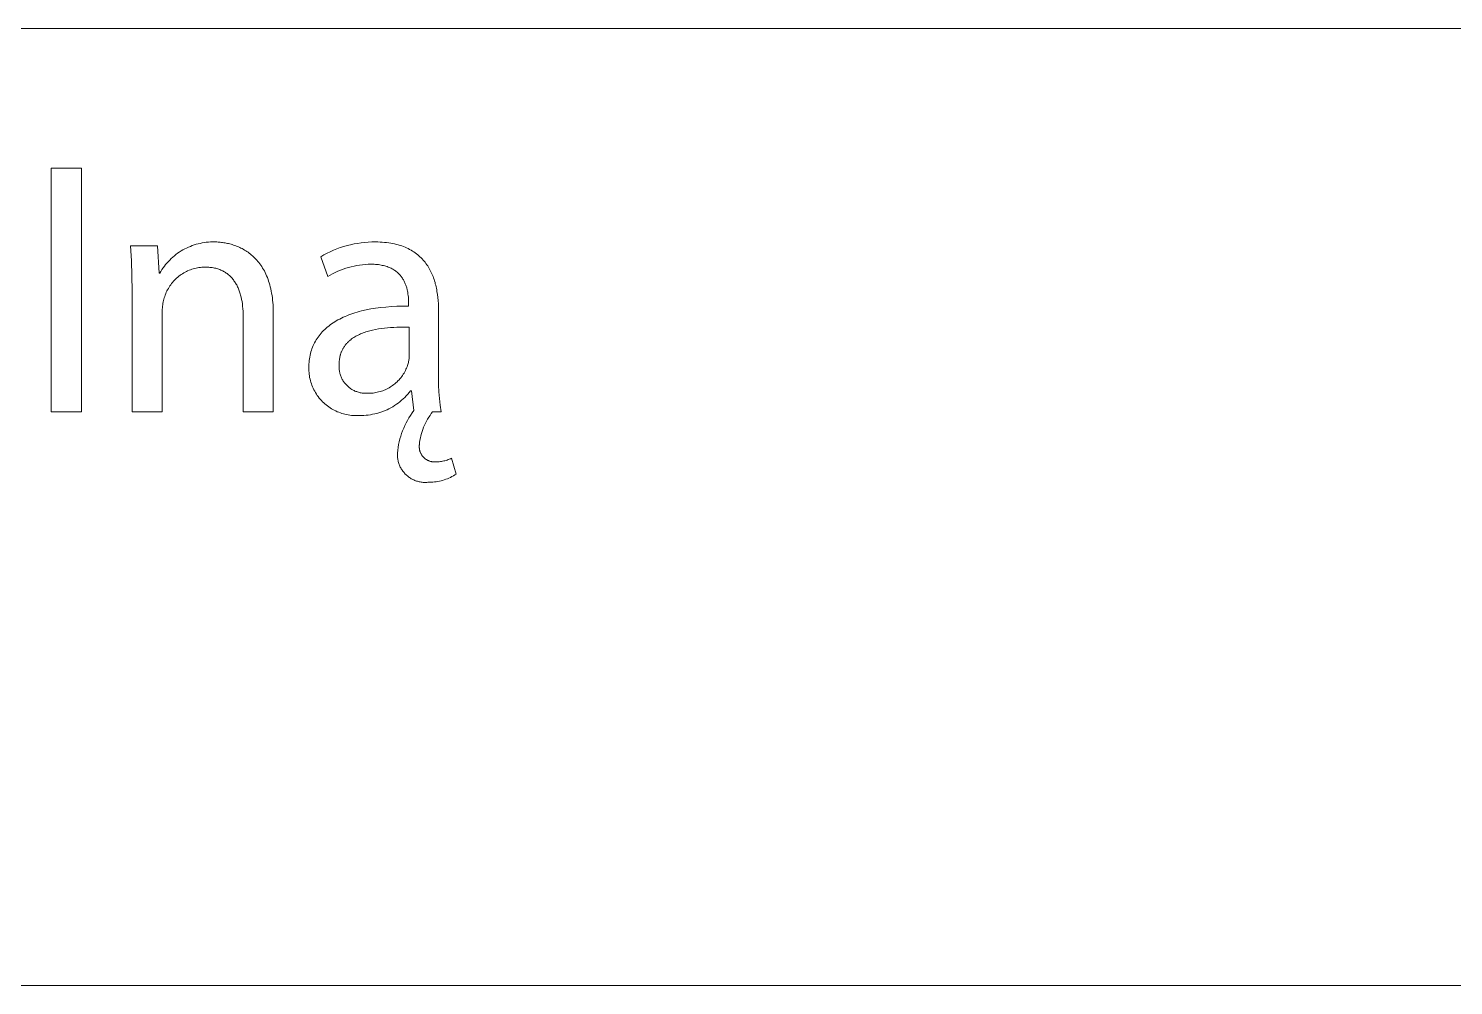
# Model space of a CAD drawing. Header units: millimetres. Extents: x 2840 to 6121, y 744 to 3036.
# Drawn here: x 5847.9 to 5984.4, y 744.1 to 835.7 of the extents above; entities that cross this region are included whole.
import ezdxf

# ---------------------------------------------------------------- set-up
doc = ezdxf.new("R2010")
doc.units = ezdxf.units.MM
doc.header["$MEASUREMENT"] = 0
doc.layers.add('Domyślny', color=7, linetype='Continuous', true_color=0x000000)

msp = doc.modelspace()

# ---------------------------------------------------------------- linework, layer by layer
at = {"layer": 'Domyślny', "color": 18, "lineweight": 15, "true_color": 0x000000}
for p, q in [((4881, 835.74), (6117.84, 835.74)), ((5850.08, 822.35), (5852.97, 822.35)), ((5850.08, 799.03), (5850.08, 822.35)), ((5852.97, 822.35), (5852.97, 799.03)), ((5863.77, 815.01), (5863.96, 815.07)), ((5863.96, 815.07), (5864.15, 815.12)), ((5864.15, 815.12), (5864.35, 815.16)), ((5864.35, 815.16), (5864.54, 815.2)), ((5864.54, 815.2), (5864.74, 815.23)), ((5864.74, 815.23), (5864.93, 815.26)), ((5864.93, 815.26), (5865.13, 815.28)), ((5865.13, 815.28), (5865.33, 815.29)), ((5865.33, 815.29), (5865.53, 815.29)), ((5865.53, 815.29), (5865.73, 815.29)), ((5865.73, 815.29), (5865.83, 815.29)), ((5865.83, 815.29), (5865.94, 815.29)), ((5865.94, 815.29), (5866.05, 815.28)), ((5866.05, 815.28), (5866.15, 815.27)), ((5866.15, 815.27), (5866.26, 815.27)), ((5866.26, 815.27), (5866.38, 815.25)), ((5866.38, 815.25), (5866.49, 815.24)), ((5866.49, 815.24), (5866.6, 815.22)), ((5866.6, 815.22), (5866.72, 815.2)), ((5866.72, 815.2), (5866.83, 815.18)), ((5866.83, 815.18), (5866.95, 815.16)), ((5866.95, 815.16), (5867.07, 815.13)), ((5867.07, 815.13), (5867.18, 815.1)), ((5867.18, 815.1), (5867.3, 815.07)), ((5867.3, 815.07), (5867.42, 815.04)), ((5878.75, 815.03), (5879.09, 815.1)), ((5879.09, 815.1), (5879.42, 815.16)), ((5879.42, 815.16), (5879.76, 815.21)), ((5879.76, 815.21), (5880.1, 815.25)), ((5880.1, 815.25), (5880.44, 815.27)), ((5880.44, 815.27), (5880.79, 815.29)), ((5880.79, 815.29), (5881.13, 815.29)), ((5881.13, 815.29), (5881.35, 815.29)), ((5881.35, 815.29), (5881.57, 815.28)), ((5881.57, 815.28), (5881.79, 815.27)), ((5881.79, 815.27), (5882, 815.25)), ((5882, 815.25), (5882.2, 815.23)), ((5882.2, 815.23), (5882.4, 815.2)), ((5882.4, 815.2), (5882.6, 815.17)), ((5882.6, 815.17), (5882.78, 815.14)), ((5882.78, 815.14), (5882.97, 815.1)), ((5882.97, 815.1), (5883.15, 815.06)), ((5883.15, 815.06), (5883.32, 815.01)), ((5857.76, 813.49), (5857.68, 814.93)), ((5857.68, 814.93), (5860.24, 814.93)), ((5860.24, 814.93), (5860.41, 812.3)), ((5861.42, 813.56), (5861.57, 813.7)), ((5861.57, 813.7), (5861.71, 813.84)), ((5861.71, 813.84), (5861.87, 813.96)), ((5861.87, 813.96), (5862.02, 814.09)), ((5862.02, 814.09), (5862.18, 814.21)), ((5862.18, 814.21), (5862.34, 814.32)), ((5862.34, 814.32), (5862.51, 814.43)), ((5862.51, 814.43), (5862.68, 814.53)), ((5862.68, 814.53), (5862.86, 814.62)), ((5862.86, 814.62), (5863.03, 814.71)), ((5863.03, 814.71), (5863.21, 814.79)), ((5863.21, 814.79), (5863.4, 814.87)), ((5863.4, 814.87), (5863.58, 814.94)), ((5863.58, 814.94), (5863.77, 815.01)), ((5867.42, 815.04), (5867.54, 815)), ((5867.54, 815), (5867.65, 814.96)), ((5867.65, 814.96), (5867.77, 814.92)), ((5867.77, 814.92), (5867.89, 814.87)), ((5867.89, 814.87), (5868.01, 814.82)), ((5868.01, 814.82), (5868.13, 814.77)), ((5868.13, 814.77), (5868.24, 814.71)), ((5868.24, 814.71), (5868.36, 814.65)), ((5868.36, 814.65), (5868.47, 814.59)), ((5868.47, 814.59), (5868.59, 814.52)), ((5868.59, 814.52), (5868.7, 814.45)), ((5868.7, 814.45), (5868.82, 814.38)), ((5868.82, 814.38), (5868.93, 814.3)), ((5868.93, 814.3), (5869.04, 814.22)), ((5869.04, 814.22), (5869.15, 814.13)), ((5869.15, 814.13), (5869.26, 814.04)), ((5869.26, 814.04), (5869.36, 813.95)), ((5869.36, 813.95), (5869.47, 813.85)), ((5869.47, 813.85), (5869.57, 813.75)), ((5869.57, 813.75), (5869.67, 813.65)), ((5875.91, 813.88), (5876.2, 814.05)), ((5876.56, 811.97), (5875.91, 813.88)), ((5876.2, 814.05), (5876.51, 814.21)), ((5876.51, 814.21), (5876.81, 814.36)), ((5876.81, 814.36), (5877.13, 814.5)), ((5877.13, 814.5), (5877.44, 814.63)), ((5877.44, 814.63), (5877.76, 814.75)), ((5877.76, 814.75), (5878.09, 814.85)), ((5878.09, 814.85), (5878.42, 814.95)), ((5878.42, 814.95), (5878.75, 815.03)), ((5883.32, 815.01), (5883.49, 814.96)), ((5883.49, 814.96), (5883.66, 814.91)), ((5883.66, 814.91), (5883.82, 814.85)), ((5883.82, 814.85), (5883.97, 814.78)), ((5883.97, 814.78), (5884.12, 814.72)), ((5884.12, 814.72), (5884.27, 814.65)), ((5884.27, 814.65), (5884.41, 814.58)), ((5884.41, 814.58), (5884.55, 814.5)), ((5884.55, 814.5), (5884.68, 814.42)), ((5884.68, 814.42), (5884.81, 814.34)), ((5884.81, 814.34), (5884.94, 814.25)), ((5884.94, 814.25), (5885.06, 814.16)), ((5885.06, 814.16), (5885.18, 814.07)), ((5885.18, 814.07), (5885.29, 813.97)), ((5885.29, 813.97), (5885.4, 813.87)), ((5885.4, 813.87), (5885.5, 813.77)), ((5885.5, 813.77), (5885.61, 813.67)), ((5857.8, 812.05), (5857.76, 813.49)), ((5860.47, 812.3), (5860.57, 812.47)), ((5860.57, 812.47), (5860.68, 812.64)), ((5860.68, 812.64), (5860.79, 812.8)), ((5860.79, 812.8), (5860.91, 812.96)), ((5860.91, 812.96), (5861.03, 813.12)), ((5861.03, 813.12), (5861.15, 813.27)), ((5861.15, 813.27), (5861.29, 813.42)), ((5861.29, 813.42), (5861.42, 813.56)), ((5862.77, 812.33), (5862.65, 812.25)), ((5862.89, 812.4), (5862.77, 812.33)), ((5863.02, 812.46), (5862.89, 812.4)), ((5863.14, 812.52), (5863.02, 812.46)), ((5863.27, 812.58), (5863.14, 812.52)), ((5863.41, 812.63), (5863.27, 812.58)), ((5863.54, 812.68), (5863.41, 812.63)), ((5863.67, 812.72), (5863.54, 812.68)), ((5863.81, 812.76), (5863.67, 812.72)), ((5863.95, 812.79), (5863.81, 812.76)), ((5864.09, 812.82), (5863.95, 812.79)), ((5864.22, 812.84), (5864.09, 812.82)), ((5864.36, 812.86), (5864.22, 812.84)), ((5864.51, 812.87), (5864.36, 812.86)), ((5864.65, 812.88), (5864.51, 812.87)), ((5864.79, 812.89), (5864.65, 812.88)), ((5864.91, 812.89), (5864.79, 812.89)), ((5865.04, 812.88), (5864.91, 812.89)), ((5865.16, 812.87), (5865.04, 812.88)), ((5865.28, 812.86), (5865.16, 812.87)), ((5865.39, 812.85), (5865.28, 812.86)), ((5865.5, 812.83), (5865.39, 812.85)), ((5865.62, 812.81), (5865.5, 812.83)), ((5865.72, 812.79), (5865.62, 812.81)), ((5865.83, 812.77), (5865.72, 812.79)), ((5865.93, 812.74), (5865.83, 812.77)), ((5866.03, 812.71), (5865.93, 812.74)), ((5866.13, 812.67), (5866.03, 812.71)), ((5866.23, 812.64), (5866.13, 812.67)), ((5866.32, 812.6), (5866.23, 812.64)), ((5866.42, 812.56), (5866.32, 812.6)), ((5866.5, 812.51), (5866.42, 812.56)), ((5866.59, 812.47), (5866.5, 812.51)), ((5866.68, 812.42), (5866.59, 812.47)), ((5866.76, 812.37), (5866.68, 812.42)), ((5866.84, 812.31), (5866.76, 812.37)), ((5869.67, 813.65), (5869.77, 813.54)), ((5869.77, 813.54), (5869.87, 813.43)), ((5869.87, 813.43), (5869.96, 813.31)), ((5869.96, 813.31), (5870.06, 813.19)), ((5870.06, 813.19), (5870.15, 813.06)), ((5870.15, 813.06), (5870.24, 812.93)), ((5870.24, 812.93), (5870.32, 812.79)), ((5870.32, 812.79), (5870.41, 812.65)), ((5870.41, 812.65), (5870.49, 812.51)), ((5870.49, 812.51), (5870.56, 812.36)), ((5870.56, 812.36), (5870.64, 812.2)), ((5877.28, 812.36), (5877.03, 812.24)), ((5877.53, 812.48), (5877.28, 812.36)), ((5877.78, 812.58), (5877.53, 812.48)), ((5878.03, 812.68), (5877.78, 812.58)), ((5878.29, 812.77), (5878.03, 812.68)), ((5878.55, 812.85), (5878.29, 812.77)), ((5878.81, 812.92), (5878.55, 812.85)), ((5879.08, 812.98), (5878.81, 812.92)), ((5879.35, 813.03), (5879.08, 812.98)), ((5879.62, 813.08), (5879.35, 813.03)), ((5879.89, 813.11), (5879.62, 813.08)), ((5880.16, 813.14), (5879.89, 813.11)), ((5880.43, 813.15), (5880.16, 813.14)), ((5880.7, 813.16), (5880.43, 813.15)), ((5880.85, 813.16), (5880.7, 813.16)), ((5881, 813.15), (5880.85, 813.16)), ((5881.14, 813.14), (5881, 813.15)), ((5881.28, 813.13), (5881.14, 813.14)), ((5881.41, 813.12), (5881.28, 813.13)), ((5881.54, 813.1), (5881.41, 813.12)), ((5881.67, 813.08), (5881.54, 813.1)), ((5881.79, 813.05), (5881.67, 813.08)), ((5881.91, 813.03), (5881.79, 813.05)), ((5882.02, 813), (5881.91, 813.03)), ((5882.13, 812.96), (5882.02, 813)), ((5882.24, 812.93), (5882.13, 812.96)), ((5882.34, 812.89), (5882.24, 812.93)), ((5882.44, 812.85), (5882.34, 812.89)), ((5882.54, 812.81), (5882.44, 812.85)), ((5882.63, 812.77), (5882.54, 812.81)), ((5882.73, 812.72), (5882.63, 812.77)), ((5882.81, 812.67), (5882.73, 812.72)), ((5882.9, 812.62), (5882.81, 812.67)), ((5882.98, 812.57), (5882.9, 812.62)), ((5883.05, 812.51), (5882.98, 812.57)), ((5883.13, 812.46), (5883.05, 812.51)), ((5883.2, 812.4), (5883.13, 812.46)), ((5883.27, 812.34), (5883.2, 812.4)), ((5883.34, 812.28), (5883.27, 812.34)), ((5885.61, 813.67), (5885.7, 813.56)), ((5885.7, 813.56), (5885.8, 813.45)), ((5885.8, 813.45), (5885.89, 813.34)), ((5885.89, 813.34), (5885.97, 813.23)), ((5885.97, 813.23), (5886.06, 813.11)), ((5886.06, 813.11), (5886.14, 812.99)), ((5886.14, 812.99), (5886.21, 812.87)), ((5886.21, 812.87), (5886.28, 812.75)), ((5886.28, 812.75), (5886.35, 812.62)), ((5886.35, 812.62), (5886.42, 812.5)), ((5886.42, 812.5), (5886.48, 812.37)), ((5886.48, 812.37), (5886.54, 812.24)), ((5857.81, 810.61), (5857.8, 812.05)), ((5860.41, 812.3), (5860.47, 812.3)), ((5861.36, 810.97), (5861.29, 810.84)), ((5861.44, 811.08), (5861.36, 810.97)), ((5861.52, 811.2), (5861.44, 811.08)), ((5861.6, 811.31), (5861.52, 811.2)), ((5861.69, 811.42), (5861.6, 811.31)), ((5861.79, 811.53), (5861.69, 811.42)), ((5861.88, 811.63), (5861.79, 811.53)), ((5861.98, 811.73), (5861.88, 811.63)), ((5862.08, 811.83), (5861.98, 811.73)), ((5862.19, 811.92), (5862.08, 811.83)), ((5862.3, 812.01), (5862.19, 811.92)), ((5862.41, 812.1), (5862.3, 812.01)), ((5862.53, 812.18), (5862.41, 812.1)), ((5862.65, 812.25), (5862.53, 812.18)), ((5866.92, 812.26), (5866.84, 812.31)), ((5866.99, 812.2), (5866.92, 812.26)), ((5867.07, 812.14), (5866.99, 812.2)), ((5867.14, 812.08), (5867.07, 812.14)), ((5867.21, 812.01), (5867.14, 812.08)), ((5867.28, 811.95), (5867.21, 812.01)), ((5867.34, 811.88), (5867.28, 811.95)), ((5867.41, 811.81), (5867.34, 811.88)), ((5867.47, 811.73), (5867.41, 811.81)), ((5867.53, 811.66), (5867.47, 811.73)), ((5867.58, 811.58), (5867.53, 811.66)), ((5867.64, 811.5), (5867.58, 811.58)), ((5867.69, 811.42), (5867.64, 811.5)), ((5867.74, 811.34), (5867.69, 811.42)), ((5867.79, 811.25), (5867.74, 811.34)), ((5867.84, 811.17), (5867.79, 811.25)), ((5867.89, 811.08), (5867.84, 811.17)), ((5867.93, 810.99), (5867.89, 811.08)), ((5867.97, 810.9), (5867.93, 810.99)), ((5870.64, 812.2), (5870.71, 812.04)), ((5870.71, 812.04), (5870.78, 811.88)), ((5870.78, 811.88), (5870.84, 811.71)), ((5870.84, 811.71), (5870.9, 811.54)), ((5870.9, 811.54), (5870.96, 811.36)), ((5870.96, 811.36), (5871.01, 811.17)), ((5871.01, 811.17), (5871.06, 810.98)), ((5871.06, 810.98), (5871.11, 810.79)), ((5876.8, 812.11), (5876.56, 811.97)), ((5877.03, 812.24), (5876.8, 812.11)), ((5883.4, 812.21), (5883.34, 812.28)), ((5883.46, 812.15), (5883.4, 812.21)), ((5883.52, 812.08), (5883.46, 812.15)), ((5883.57, 812.02), (5883.52, 812.08)), ((5883.62, 811.95), (5883.57, 812.02)), ((5883.67, 811.88), (5883.62, 811.95)), ((5883.72, 811.81), (5883.67, 811.88)), ((5883.77, 811.74), (5883.72, 811.81)), ((5883.81, 811.66), (5883.77, 811.74)), ((5883.85, 811.59), (5883.81, 811.66)), ((5883.89, 811.52), (5883.85, 811.59)), ((5883.93, 811.44), (5883.89, 811.52)), ((5883.96, 811.37), (5883.93, 811.44)), ((5883.99, 811.29), (5883.96, 811.37)), ((5884.02, 811.22), (5883.99, 811.29)), ((5884.05, 811.14), (5884.02, 811.22)), ((5884.08, 811.06), (5884.05, 811.14)), ((5884.1, 810.99), (5884.08, 811.06)), ((5884.13, 810.91), (5884.1, 810.99)), ((5886.54, 812.24), (5886.6, 812.11)), ((5886.6, 812.11), (5886.65, 811.97)), ((5886.65, 811.97), (5886.7, 811.84)), ((5886.7, 811.84), (5886.75, 811.7)), ((5886.75, 811.7), (5886.79, 811.56)), ((5886.79, 811.56), (5886.84, 811.42)), ((5886.84, 811.42), (5886.87, 811.28)), ((5886.87, 811.28), (5886.91, 811.14)), ((5886.91, 811.14), (5886.94, 811)), ((5886.94, 811), (5886.98, 810.85)), ((5857.81, 799.02), (5857.81, 810.61)), ((5860.83, 809.67), (5860.8, 809.54)), ((5860.86, 809.81), (5860.83, 809.67)), ((5860.9, 809.94), (5860.86, 809.81)), ((5860.94, 810.07), (5860.9, 809.94)), ((5860.99, 810.21), (5860.94, 810.07)), ((5861.04, 810.34), (5860.99, 810.21)), ((5861.09, 810.47), (5861.04, 810.34)), ((5861.15, 810.6), (5861.09, 810.47)), ((5861.22, 810.72), (5861.15, 810.6)), ((5861.29, 810.84), (5861.22, 810.72)), ((5868.01, 810.8), (5867.97, 810.9)), ((5868.05, 810.71), (5868.01, 810.8)), ((5868.09, 810.61), (5868.05, 810.71)), ((5868.12, 810.52), (5868.09, 810.61)), ((5868.15, 810.42), (5868.12, 810.52)), ((5868.18, 810.32), (5868.15, 810.42)), ((5868.21, 810.21), (5868.18, 810.32)), ((5868.24, 810.11), (5868.21, 810.21)), ((5868.27, 810.01), (5868.24, 810.11)), ((5868.31, 809.79), (5868.27, 810.01)), ((5868.35, 809.58), (5868.31, 809.79)), ((5871.11, 810.79), (5871.15, 810.59)), ((5871.15, 810.59), (5871.19, 810.38)), ((5871.19, 810.38), (5871.23, 810.17)), ((5871.23, 810.17), (5871.26, 809.95)), ((5871.26, 809.95), (5871.28, 809.73)), ((5871.28, 809.73), (5871.3, 809.5)), ((5884.15, 810.83), (5884.13, 810.91)), ((5884.17, 810.76), (5884.15, 810.83)), ((5884.18, 810.68), (5884.17, 810.76)), ((5884.2, 810.6), (5884.18, 810.68)), ((5884.23, 810.45), (5884.2, 810.6)), ((5884.25, 810.3), (5884.23, 810.45)), ((5884.27, 810.15), (5884.25, 810.3)), ((5884.29, 810.01), (5884.27, 810.15)), ((5884.3, 809.87), (5884.29, 810.01)), ((5884.3, 809.73), (5884.3, 809.87)), ((5884.31, 809.6), (5884.3, 809.73)), ((5884.31, 809.48), (5884.31, 809.6)), ((5886.98, 810.85), (5887, 810.71)), ((5887, 810.71), (5887.03, 810.56)), ((5887.03, 810.56), (5887.07, 810.27)), ((5887.07, 810.27), (5887.11, 809.97)), ((5887.11, 809.97), (5887.14, 809.67)), ((5887.14, 809.67), (5887.16, 809.37)), ((5860.72, 808.99), (5860.71, 808.86)), ((5860.71, 808.86), (5860.71, 808.72)), ((5860.71, 808.72), (5860.71, 808.58)), ((5860.71, 808.58), (5860.71, 799.02)), ((5860.73, 809.13), (5860.72, 808.99)), ((5860.75, 809.27), (5860.73, 809.13)), ((5860.77, 809.4), (5860.75, 809.27)), ((5860.8, 809.54), (5860.77, 809.4)), ((5868.39, 809.35), (5868.35, 809.58)), ((5868.41, 809.13), (5868.39, 809.35)), ((5868.43, 808.9), (5868.41, 809.13)), ((5868.45, 808.67), (5868.43, 808.9)), ((5868.46, 808.43), (5868.45, 808.67)), ((5868.46, 808.19), (5868.46, 808.43)), ((5871.3, 809.5), (5871.32, 809.27)), ((5871.32, 809.27), (5871.33, 809.03)), ((5871.33, 809.03), (5871.34, 808.78)), ((5871.34, 808.78), (5871.34, 808.53)), ((5871.34, 808.53), (5871.34, 799.02)), ((5878.22, 808.15), (5878.4, 808.23)), ((5878.4, 808.23), (5878.59, 808.3)), ((5878.59, 808.3), (5878.78, 808.37)), ((5878.78, 808.37), (5878.97, 808.44)), ((5878.97, 808.44), (5879.17, 808.5)), ((5879.17, 808.5), (5879.37, 808.56)), ((5879.37, 808.56), (5879.58, 808.62)), ((5879.58, 808.62), (5879.79, 808.68)), ((5879.79, 808.68), (5880.23, 808.78)), ((5880.23, 808.78), (5880.68, 808.87)), ((5880.68, 808.87), (5881.15, 808.94)), ((5881.15, 808.94), (5881.64, 809.01)), ((5881.64, 809.01), (5882.14, 809.06)), ((5882.14, 809.06), (5882.66, 809.1)), ((5882.66, 809.1), (5883.19, 809.13)), ((5883.19, 809.13), (5883.74, 809.14)), ((5883.74, 809.14), (5884.31, 809.15)), ((5884.31, 809.15), (5884.31, 809.48)), ((5887.16, 809.37), (5887.17, 809.08)), ((5887.17, 809.08), (5887.17, 808.78)), ((5887.17, 808.78), (5887.17, 802.83)), ((5868.46, 799.02), (5868.46, 808.19)), ((5876.16, 806.8), (5876.27, 806.92)), ((5876.27, 806.92), (5876.4, 807.03)), ((5876.4, 807.03), (5876.52, 807.14)), ((5876.52, 807.14), (5876.66, 807.24)), ((5876.66, 807.24), (5876.79, 807.35)), ((5876.79, 807.35), (5876.93, 807.45)), ((5876.93, 807.45), (5877.08, 807.55)), ((5877.08, 807.55), (5877.23, 807.64)), ((5877.23, 807.64), (5877.38, 807.73)), ((5877.38, 807.73), (5877.54, 807.82)), ((5877.54, 807.82), (5877.71, 807.91)), ((5877.71, 807.91), (5877.87, 808)), ((5877.87, 808), (5878.05, 808.08)), ((5878.05, 808.08), (5878.22, 808.15)), ((5881.14, 806.91), (5880.86, 806.85)), ((5881.42, 806.96), (5881.14, 806.91)), ((5881.71, 807), (5881.42, 806.96)), ((5882, 807.04), (5881.71, 807)), ((5882.29, 807.07), (5882, 807.04)), ((5882.59, 807.1), (5882.29, 807.07)), ((5882.88, 807.11), (5882.59, 807.1)), ((5883.18, 807.13), (5882.88, 807.11)), ((5883.78, 807.14), (5883.18, 807.13)), ((5884.37, 807.14), (5883.78, 807.14)), ((5884.37, 804.38), (5884.37, 807.14)), ((5875.17, 805.36), (5875.23, 805.5)), ((5875.23, 805.5), (5875.3, 805.64)), ((5875.3, 805.64), (5875.38, 805.78)), ((5875.38, 805.78), (5875.46, 805.92)), ((5875.46, 805.92), (5875.55, 806.05)), ((5875.55, 806.05), (5875.64, 806.18)), ((5875.64, 806.18), (5875.73, 806.31)), ((5875.73, 806.31), (5875.83, 806.44)), ((5875.83, 806.44), (5875.93, 806.56)), ((5875.93, 806.56), (5876.04, 806.68)), ((5876.04, 806.68), (5876.16, 806.8)), ((5878.34, 805.52), (5878.3, 805.48)), ((5878.37, 805.56), (5878.34, 805.52)), ((5878.41, 805.61), (5878.37, 805.56)), ((5878.45, 805.65), (5878.41, 805.61)), ((5878.49, 805.69), (5878.45, 805.65)), ((5878.54, 805.73), (5878.49, 805.69)), ((5878.58, 805.77), (5878.54, 805.73)), ((5878.62, 805.81), (5878.58, 805.77)), ((5878.67, 805.85), (5878.62, 805.81)), ((5878.71, 805.89), (5878.67, 805.85)), ((5878.76, 805.92), (5878.71, 805.89)), ((5878.85, 806), (5878.76, 805.92)), ((5878.95, 806.07), (5878.85, 806)), ((5879.05, 806.13), (5878.95, 806.07)), ((5879.16, 806.2), (5879.05, 806.13)), ((5879.26, 806.26), (5879.16, 806.2)), ((5879.37, 806.32), (5879.26, 806.26)), ((5879.48, 806.37), (5879.37, 806.32)), ((5879.6, 806.43), (5879.48, 806.37)), ((5879.71, 806.48), (5879.6, 806.43)), ((5879.83, 806.53), (5879.71, 806.48)), ((5879.96, 806.58), (5879.83, 806.53)), ((5880.08, 806.62), (5879.96, 806.58)), ((5880.21, 806.67), (5880.08, 806.62)), ((5880.33, 806.71), (5880.21, 806.67)), ((5880.46, 806.74), (5880.33, 806.71)), ((5880.6, 806.78), (5880.46, 806.74)), ((5880.86, 806.85), (5880.6, 806.78)), ((5874.81, 804.1), (5874.84, 804.27)), ((5874.84, 804.27), (5874.87, 804.43)), ((5874.87, 804.43), (5874.91, 804.59)), ((5874.91, 804.59), (5874.95, 804.75)), ((5874.95, 804.75), (5875, 804.91)), ((5875, 804.91), (5875.05, 805.06)), ((5875.05, 805.06), (5875.1, 805.21)), ((5875.1, 805.21), (5875.17, 805.36)), ((5877.71, 804.18), (5877.7, 804.11)), ((5877.72, 804.24), (5877.71, 804.18)), ((5877.73, 804.3), (5877.72, 804.24)), ((5877.75, 804.37), (5877.73, 804.3)), ((5877.76, 804.43), (5877.75, 804.37)), ((5877.78, 804.49), (5877.76, 804.43)), ((5877.79, 804.55), (5877.78, 804.49)), ((5877.81, 804.61), (5877.79, 804.55)), ((5877.83, 804.66), (5877.81, 804.61)), ((5877.86, 804.72), (5877.83, 804.66)), ((5877.88, 804.78), (5877.86, 804.72)), ((5877.9, 804.83), (5877.88, 804.78)), ((5877.93, 804.89), (5877.9, 804.83)), ((5877.95, 804.94), (5877.93, 804.89)), ((5877.98, 804.99), (5877.95, 804.94)), ((5878, 805.04), (5877.98, 804.99)), ((5878.03, 805.09), (5878, 805.04)), ((5878.06, 805.15), (5878.03, 805.09)), ((5878.09, 805.2), (5878.06, 805.15)), ((5878.13, 805.24), (5878.09, 805.2)), ((5878.16, 805.29), (5878.13, 805.24)), ((5878.19, 805.34), (5878.16, 805.29)), ((5878.23, 805.39), (5878.19, 805.34)), ((5878.26, 805.43), (5878.23, 805.39)), ((5878.3, 805.48), (5878.26, 805.43)), ((5884.36, 804.2), (5884.37, 804.29)), ((5884.36, 804.1), (5884.36, 804.2)), ((5884.37, 804.29), (5884.37, 804.38)), ((5874.75, 803.42), (5874.76, 803.59)), ((5874.75, 803.24), (5874.75, 803.42)), ((5874.75, 803.08), (5874.75, 803.24)), ((5874.76, 802.92), (5874.75, 803.08)), ((5874.76, 803.59), (5874.77, 803.76)), ((5874.77, 802.77), (5874.76, 802.92)), ((5874.77, 803.76), (5874.79, 803.94)), ((5874.78, 802.61), (5874.77, 802.77)), ((5874.79, 803.94), (5874.81, 804.1)), ((5877.66, 803.71), (5877.65, 803.64)), ((5877.65, 803.64), (5877.65, 803.56)), ((5877.65, 803.56), (5877.65, 803.48)), ((5877.65, 803.48), (5877.65, 803.39)), ((5877.65, 803.39), (5877.65, 803.3)), ((5877.65, 803.3), (5877.65, 803.21)), ((5877.65, 803.21), (5877.66, 803.12)), ((5877.67, 803.91), (5877.66, 803.85)), ((5877.66, 803.85), (5877.66, 803.78)), ((5877.66, 803.78), (5877.66, 803.71)), ((5877.66, 803.12), (5877.66, 803.04)), ((5877.66, 803.04), (5877.68, 802.95)), ((5877.68, 803.98), (5877.67, 803.91)), ((5877.69, 804.05), (5877.68, 803.98)), ((5877.68, 802.95), (5877.69, 802.86)), ((5877.7, 804.11), (5877.69, 804.05)), ((5877.69, 802.86), (5877.71, 802.78)), ((5877.71, 802.78), (5877.73, 802.69)), ((5883.87, 802.73), (5883.94, 802.85)), ((5883.94, 802.85), (5884, 802.97)), ((5884, 802.97), (5884.06, 803.09)), ((5884.06, 803.09), (5884.11, 803.21)), ((5884.11, 803.21), (5884.16, 803.34)), ((5884.16, 803.34), (5884.21, 803.47)), ((5884.21, 803.47), (5884.24, 803.55)), ((5884.24, 803.55), (5884.27, 803.64)), ((5884.27, 803.64), (5884.29, 803.74)), ((5884.29, 803.74), (5884.31, 803.83)), ((5884.31, 803.83), (5884.33, 803.92)), ((5884.33, 803.92), (5884.34, 804.01)), ((5884.34, 804.01), (5884.36, 804.1)), ((5887.17, 802.83), (5887.17, 802.2)), ((5874.81, 802.46), (5874.78, 802.61)), ((5874.83, 802.31), (5874.81, 802.46)), ((5874.87, 802.15), (5874.83, 802.31)), ((5874.91, 802), (5874.87, 802.15)), ((5874.95, 801.85), (5874.91, 802)), ((5875, 801.7), (5874.95, 801.85)), ((5875.05, 801.56), (5875, 801.7)), ((5875.11, 801.41), (5875.05, 801.56)), ((5875.17, 801.27), (5875.11, 801.41)), ((5877.73, 802.69), (5877.76, 802.61)), ((5877.76, 802.61), (5877.78, 802.52)), ((5877.78, 802.52), (5877.81, 802.44)), ((5877.81, 802.44), (5877.85, 802.36)), ((5877.85, 802.36), (5877.88, 802.28)), ((5877.88, 802.28), (5877.92, 802.2)), ((5877.92, 802.2), (5877.96, 802.12)), ((5877.96, 802.12), (5878, 802.04)), ((5878, 802.04), (5878.05, 801.97)), ((5878.05, 801.97), (5878.1, 801.9)), ((5878.1, 801.9), (5878.15, 801.82)), ((5878.15, 801.82), (5878.2, 801.75)), ((5878.2, 801.75), (5878.26, 801.69)), ((5878.26, 801.69), (5878.32, 801.62)), ((5878.32, 801.62), (5878.38, 801.56)), ((5878.38, 801.56), (5878.44, 801.5)), ((5878.44, 801.5), (5878.51, 801.44)), ((5878.51, 801.44), (5878.57, 801.38)), ((5882.56, 801.4), (5882.67, 801.47)), ((5882.67, 801.47), (5882.78, 801.55)), ((5882.78, 801.55), (5882.89, 801.63)), ((5882.89, 801.63), (5883, 801.71)), ((5883, 801.71), (5883.1, 801.8)), ((5883.1, 801.8), (5883.2, 801.89)), ((5883.2, 801.89), (5883.29, 801.99)), ((5883.29, 801.99), (5883.39, 802.08)), ((5883.39, 802.08), (5883.48, 802.18)), ((5883.48, 802.18), (5883.56, 802.29)), ((5883.56, 802.29), (5883.65, 802.4)), ((5883.65, 802.4), (5883.72, 802.51)), ((5883.72, 802.51), (5883.8, 802.62)), ((5883.8, 802.62), (5883.87, 802.73)), ((5887.17, 802.2), (5887.18, 801.56)), ((5887.18, 801.56), (5887.22, 800.93)), ((5875.24, 801.13), (5875.17, 801.27)), ((5875.32, 800.99), (5875.24, 801.13)), ((5875.39, 800.86), (5875.32, 800.99)), ((5875.48, 800.72), (5875.39, 800.86)), ((5875.56, 800.59), (5875.48, 800.72)), ((5875.66, 800.47), (5875.56, 800.59)), ((5875.75, 800.34), (5875.66, 800.47)), ((5875.85, 800.22), (5875.75, 800.34)), ((5875.96, 800.11), (5875.85, 800.22)), ((5876.06, 799.99), (5875.96, 800.11)), ((5878.57, 801.38), (5878.64, 801.32)), ((5878.64, 801.32), (5878.71, 801.27)), ((5878.71, 801.27), (5878.79, 801.22)), ((5878.79, 801.22), (5878.86, 801.17)), ((5878.86, 801.17), (5878.94, 801.13)), ((5878.94, 801.13), (5879.01, 801.09)), ((5879.01, 801.09), (5879.09, 801.05)), ((5879.09, 801.05), (5879.17, 801.01)), ((5879.17, 801.01), (5879.25, 800.98)), ((5879.25, 800.98), (5879.34, 800.95)), ((5879.34, 800.95), (5879.42, 800.92)), ((5879.42, 800.92), (5879.5, 800.89)), ((5879.5, 800.89), (5879.59, 800.87)), ((5879.59, 800.87), (5879.67, 800.85)), ((5879.67, 800.85), (5879.76, 800.83)), ((5879.76, 800.83), (5879.85, 800.82)), ((5879.85, 800.82), (5879.94, 800.81)), ((5879.94, 800.81), (5880.02, 800.8)), ((5880.02, 800.8), (5880.11, 800.8)), ((5880.11, 800.8), (5880.2, 800.79)), ((5880.2, 800.79), (5880.29, 800.8)), ((5880.29, 800.8), (5880.37, 800.8)), ((5880.37, 800.8), (5880.51, 800.8)), ((5880.51, 800.8), (5880.64, 800.8)), ((5880.64, 800.8), (5880.78, 800.81)), ((5880.78, 800.81), (5880.91, 800.82)), ((5880.91, 800.82), (5881.05, 800.84)), ((5881.05, 800.84), (5881.18, 800.86)), ((5881.18, 800.86), (5881.31, 800.89)), ((5881.31, 800.89), (5881.44, 800.92)), ((5881.44, 800.92), (5881.58, 800.96)), ((5881.58, 800.96), (5881.7, 801)), ((5881.7, 801), (5881.83, 801.04)), ((5881.83, 801.04), (5881.96, 801.09)), ((5881.96, 801.09), (5882.08, 801.14)), ((5882.08, 801.14), (5882.2, 801.2)), ((5882.2, 801.2), (5882.32, 801.26)), ((5882.32, 801.26), (5882.44, 801.33)), ((5882.44, 801.33), (5882.56, 801.4)), ((5883.63, 800.12), (5883.47, 799.99)), ((5883.79, 800.26), (5883.63, 800.12)), ((5883.94, 800.4), (5883.79, 800.26)), ((5884.08, 800.55), (5883.94, 800.4)), ((5884.22, 800.71), (5884.08, 800.55)), ((5884.35, 800.87), (5884.22, 800.71)), ((5884.48, 801.03), (5884.35, 800.87)), ((5884.58, 801.03), (5884.48, 801.03)), ((5884.8, 799.13), (5884.58, 801.03)), ((5887.22, 800.93), (5887.27, 800.29)), ((5887.27, 800.29), (5887.34, 799.66)), ((5852.97, 799.03), (5850.08, 799.03)), ((5860.71, 799.02), (5857.81, 799.02)), ((5871.34, 799.02), (5868.46, 799.02)), ((5876.18, 799.89), (5876.06, 799.99)), ((5876.29, 799.78), (5876.18, 799.89)), ((5876.41, 799.68), (5876.29, 799.78)), ((5876.53, 799.58), (5876.41, 799.68)), ((5876.66, 799.49), (5876.53, 799.58)), ((5876.79, 799.4), (5876.66, 799.49)), ((5876.92, 799.32), (5876.79, 799.4)), ((5877.06, 799.24), (5876.92, 799.32)), ((5877.19, 799.17), (5877.06, 799.24)), ((5877.33, 799.1), (5877.19, 799.17)), ((5877.48, 799.03), (5877.33, 799.1)), ((5877.62, 798.97), (5877.48, 799.03)), ((5877.77, 798.92), (5877.62, 798.97)), ((5877.91, 798.87), (5877.77, 798.92)), ((5878.06, 798.82), (5877.91, 798.87)), ((5878.21, 798.78), (5878.06, 798.82)), ((5878.37, 798.75), (5878.21, 798.78)), ((5878.52, 798.72), (5878.37, 798.75)), ((5878.67, 798.7), (5878.52, 798.72)), ((5878.83, 798.68), (5878.67, 798.7)), ((5878.99, 798.67), (5878.83, 798.68)), ((5880.03, 798.68), (5879.82, 798.67)), ((5880.23, 798.69), (5880.03, 798.68)), ((5880.44, 798.71), (5880.23, 798.69)), ((5880.65, 798.74), (5880.44, 798.71)), ((5880.85, 798.78), (5880.65, 798.74)), ((5881.06, 798.82), (5880.85, 798.78)), ((5881.26, 798.87), (5881.06, 798.82)), ((5881.46, 798.92), (5881.26, 798.87)), ((5881.66, 798.99), (5881.46, 798.92)), ((5881.85, 799.06), (5881.66, 798.99)), ((5882.05, 799.14), (5881.85, 799.06)), ((5882.24, 799.22), (5882.05, 799.14)), ((5882.42, 799.31), (5882.24, 799.22)), ((5882.61, 799.41), (5882.42, 799.31)), ((5882.79, 799.51), (5882.61, 799.41)), ((5882.96, 799.62), (5882.79, 799.51)), ((5883.14, 799.74), (5882.96, 799.62)), ((5883.31, 799.86), (5883.14, 799.74)), ((5883.47, 799.99), (5883.31, 799.86)), ((5884.34, 798.44), (5884.48, 798.68)), ((5884.48, 798.68), (5884.64, 798.91)), ((5884.64, 798.91), (5884.8, 799.13)), ((5886.36, 798.68), (5886.24, 798.5)), ((5886.48, 798.86), (5886.36, 798.68)), ((5886.61, 799.03), (5886.48, 798.86)), ((5887.43, 799.03), (5886.61, 799.03)), ((5887.34, 799.66), (5887.43, 799.03)), ((5879.14, 798.66), (5878.99, 798.67)), ((5879.3, 798.66), (5879.14, 798.66)), ((5879.45, 798.66), (5879.3, 798.66)), ((5879.61, 798.67), (5879.45, 798.66)), ((5879.82, 798.67), (5879.61, 798.67)), ((5883.73, 797.21), (5883.84, 797.46)), ((5883.84, 797.46), (5883.95, 797.71)), ((5883.95, 797.71), (5884.07, 797.96)), ((5884.07, 797.96), (5884.2, 798.2)), ((5884.2, 798.2), (5884.34, 798.44)), ((5885.68, 797.34), (5885.6, 797.14)), ((5885.75, 797.54), (5885.68, 797.34)), ((5885.84, 797.74), (5885.75, 797.54)), ((5885.93, 797.93), (5885.84, 797.74)), ((5886.03, 798.13), (5885.93, 797.93)), ((5886.13, 798.32), (5886.03, 798.13)), ((5886.24, 798.5), (5886.13, 798.32)), ((5883.35, 795.88), (5883.41, 796.15)), ((5883.41, 796.15), (5883.48, 796.42)), ((5883.48, 796.42), (5883.55, 796.68)), ((5883.55, 796.68), (5883.64, 796.95)), ((5883.64, 796.95), (5883.73, 797.21)), ((5885.36, 796.09), (5885.34, 795.87)), ((5885.4, 796.3), (5885.36, 796.09)), ((5885.44, 796.51), (5885.4, 796.3)), ((5885.49, 796.72), (5885.44, 796.51)), ((5885.54, 796.93), (5885.49, 796.72)), ((5885.6, 797.14), (5885.54, 796.93)), ((5883.23, 794.97), (5883.24, 795.06)), ((5883.23, 794.88), (5883.23, 794.97)), ((5883.24, 794.79), (5883.23, 794.88)), ((5883.24, 795.06), (5883.27, 795.34)), ((5883.24, 794.7), (5883.24, 794.79)), ((5883.25, 794.61), (5883.24, 794.7)), ((5883.27, 794.52), (5883.25, 794.61)), ((5883.27, 795.34), (5883.31, 795.61)), ((5883.31, 795.61), (5883.35, 795.88)), ((5885.33, 795.77), (5885.32, 795.72)), ((5885.32, 795.72), (5885.32, 795.67)), ((5885.32, 795.67), (5885.33, 795.62)), ((5885.34, 795.87), (5885.33, 795.82)), ((5885.33, 795.82), (5885.33, 795.77)), ((5885.33, 795.62), (5885.33, 795.57)), ((5885.33, 795.57), (5885.34, 795.52)), ((5885.34, 795.52), (5885.34, 795.47)), ((5885.34, 795.47), (5885.35, 795.41)), ((5885.35, 795.41), (5885.36, 795.36)), ((5885.36, 795.36), (5885.37, 795.32)), ((5885.37, 795.32), (5885.39, 795.27)), ((5885.39, 795.27), (5885.4, 795.22)), ((5885.4, 795.22), (5885.42, 795.17)), ((5885.42, 795.17), (5885.44, 795.12)), ((5885.44, 795.12), (5885.46, 795.08)), ((5885.46, 795.08), (5885.48, 795.03)), ((5885.48, 795.03), (5885.51, 794.98)), ((5885.51, 794.98), (5885.53, 794.94)), ((5885.53, 794.94), (5885.56, 794.9)), ((5885.56, 794.9), (5885.59, 794.85)), ((5885.59, 794.85), (5885.62, 794.81)), ((5885.62, 794.81), (5885.65, 794.77)), ((5885.65, 794.77), (5885.68, 794.73)), ((5885.68, 794.73), (5885.71, 794.69)), ((5885.71, 794.69), (5885.75, 794.66)), ((5885.75, 794.66), (5885.79, 794.62)), ((5885.79, 794.62), (5885.82, 794.59)), ((5885.82, 794.59), (5885.86, 794.55)), ((5883.28, 794.43), (5883.27, 794.52)), ((5883.3, 794.34), (5883.28, 794.43)), ((5883.32, 794.25), (5883.3, 794.34)), ((5883.35, 794.16), (5883.32, 794.25)), ((5883.37, 794.07), (5883.35, 794.16)), ((5883.4, 793.98), (5883.37, 794.07)), ((5883.44, 793.9), (5883.4, 793.98)), ((5883.48, 793.82), (5883.44, 793.9)), ((5883.51, 793.73), (5883.48, 793.82)), ((5883.56, 793.65), (5883.51, 793.73)), ((5883.6, 793.57), (5883.56, 793.65)), ((5883.65, 793.49), (5883.6, 793.57)), ((5883.7, 793.42), (5883.65, 793.49)), ((5883.75, 793.34), (5883.7, 793.42)), ((5883.81, 793.27), (5883.75, 793.34)), ((5883.87, 793.2), (5883.81, 793.27)), ((5885.86, 794.55), (5885.9, 794.52)), ((5885.9, 794.52), (5885.94, 794.49)), ((5885.94, 794.49), (5885.99, 794.46)), ((5885.99, 794.46), (5886.03, 794.44)), ((5886.03, 794.44), (5886.07, 794.41)), ((5886.07, 794.41), (5886.12, 794.39)), ((5886.12, 794.39), (5886.16, 794.36)), ((5886.16, 794.36), (5886.21, 794.34)), ((5886.21, 794.34), (5886.26, 794.32)), ((5886.26, 794.32), (5886.31, 794.3)), ((5886.31, 794.3), (5886.35, 794.29)), ((5886.35, 794.29), (5886.4, 794.27)), ((5886.4, 794.27), (5886.45, 794.26)), ((5886.45, 794.26), (5886.5, 794.25)), ((5886.5, 794.25), (5886.55, 794.24)), ((5886.55, 794.24), (5886.6, 794.23)), ((5886.6, 794.23), (5886.65, 794.23)), ((5886.65, 794.23), (5886.7, 794.22)), ((5886.7, 794.22), (5886.76, 794.22)), ((5886.76, 794.22), (5886.81, 794.22)), ((5886.81, 794.22), (5886.86, 794.22)), ((5886.86, 794.22), (5886.91, 794.22)), ((5886.91, 794.22), (5887.02, 794.22)), ((5887.02, 794.22), (5887.13, 794.23)), ((5887.13, 794.23), (5887.24, 794.24)), ((5887.24, 794.24), (5887.35, 794.25)), ((5887.35, 794.25), (5887.46, 794.26)), ((5887.46, 794.26), (5887.57, 794.28)), ((5887.57, 794.28), (5887.68, 794.31)), ((5887.68, 794.31), (5887.79, 794.33)), ((5887.79, 794.33), (5887.9, 794.36)), ((5887.9, 794.36), (5888.01, 794.4)), ((5888.01, 794.4), (5888.11, 794.44)), ((5888.11, 794.44), (5888.21, 794.48)), ((5888.21, 794.48), (5888.32, 794.52)), ((5888.32, 794.52), (5888.42, 794.57)), ((5888.42, 794.57), (5888.88, 793.05)), ((5883.93, 793.13), (5883.87, 793.2)), ((5883.99, 793.06), (5883.93, 793.13)), ((5884.06, 793), (5883.99, 793.06)), ((5884.12, 792.94), (5884.06, 793)), ((5884.19, 792.88), (5884.12, 792.94)), ((5884.26, 792.82), (5884.19, 792.88)), ((5884.34, 792.76), (5884.26, 792.82)), ((5884.41, 792.71), (5884.34, 792.76)), ((5884.49, 792.66), (5884.41, 792.71)), ((5884.57, 792.61), (5884.49, 792.66)), ((5884.65, 792.57), (5884.57, 792.61)), ((5884.73, 792.53), (5884.65, 792.57)), ((5884.81, 792.49), (5884.73, 792.53)), ((5884.9, 792.45), (5884.81, 792.49)), ((5884.98, 792.42), (5884.9, 792.45)), ((5885.07, 792.39), (5884.98, 792.42)), ((5885.16, 792.36), (5885.07, 792.39)), ((5885.25, 792.34), (5885.16, 792.36)), ((5885.33, 792.32), (5885.25, 792.34)), ((5885.42, 792.3), (5885.33, 792.32)), ((5885.51, 792.28), (5885.42, 792.3)), ((5885.61, 792.27), (5885.51, 792.28)), ((5885.7, 792.26), (5885.61, 792.27)), ((5885.79, 792.26), (5885.7, 792.26)), ((5885.88, 792.26), (5885.79, 792.26)), ((5885.97, 792.26), (5885.88, 792.26)), ((5886.06, 792.26), (5885.97, 792.26)), ((5886.15, 792.27), (5886.06, 792.26)), ((5886.31, 792.27), (5886.15, 792.27)), ((5886.47, 792.27), (5886.31, 792.27)), ((5886.63, 792.28), (5886.47, 792.27)), ((5886.79, 792.3), (5886.63, 792.28)), ((5886.95, 792.32), (5886.79, 792.3)), ((5887.11, 792.34), (5886.95, 792.32)), ((5887.27, 792.37), (5887.11, 792.34)), ((5887.42, 792.41), (5887.27, 792.37)), ((5887.57, 792.45), (5887.42, 792.41)), ((5887.73, 792.5), (5887.57, 792.45)), ((5887.88, 792.55), (5887.73, 792.5)), ((5888.03, 792.61), (5887.88, 792.55)), ((5888.17, 792.67), (5888.03, 792.61)), ((5888.32, 792.74), (5888.17, 792.67)), ((5888.46, 792.81), (5888.32, 792.74)), ((5888.6, 792.89), (5888.46, 792.81)), ((5888.74, 792.97), (5888.6, 792.89)), ((5888.88, 793.05), (5888.74, 792.97)), ((6117.84, 744.06), (2839.86, 744.06)), ((6117.84, 744.06), (4881, 744.06))]:
    msp.add_line(p, q, dxfattribs=at)

doc.saveas('drawing.dxf')
